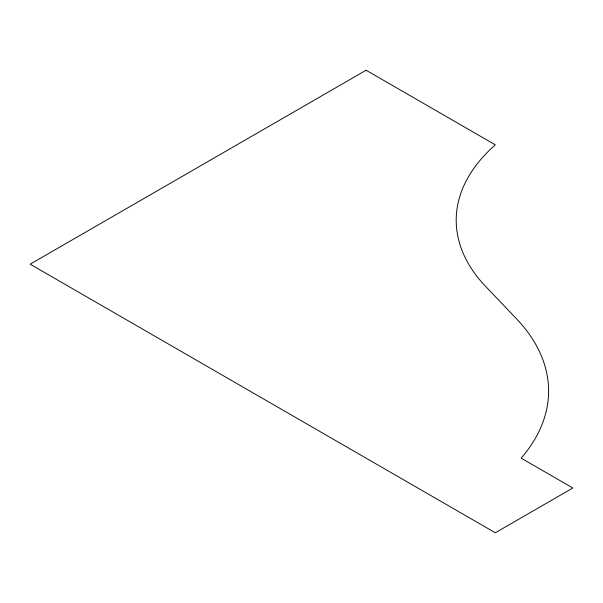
<?xml version="1.0" encoding="UTF-8"?>
<svg xmlns="http://www.w3.org/2000/svg" width="603" height="603" viewBox="0 0 603 603"><rect width="100%" height="100%" fill="white"/><g stroke="black" fill="none" stroke-linecap="round" stroke-linejoin="round"><path stroke-width="0.9" d="M366.104 70.234L30.15 264.197L495.319 532.766L572.85 488L521.165 458.159A260.089 150.162 0 0 0 516.311 318.572L485.724 286.523A237.778 137.28 0 0 1 495.319 144.841L366.104 70.234"/></g></svg>
